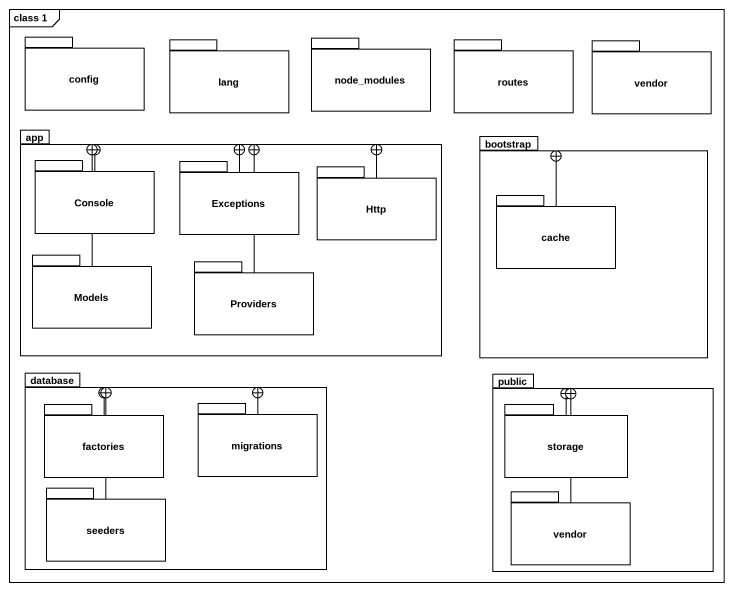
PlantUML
@startuml
mainframe class 1
package config {
}
package lang {
}
package node_modules {
}
package routes {
}
package vendor {
}
package app {
  package Console {
  }
  package Exceptions {
  }
  package Http {
  }
  package Models {
  }
  package Providers {
  }
}
package bootstrap {
  package cache {
  }
}
package "database" as database_ {
  package factories {
  }
  package migrations {
  }
  package seeders {
  }
}
package public {
  package "storage" as storage_ {
  }
  package "vendor" as vendor_2 {
  }
}
Console -right-+ app
Exceptions --+ app
Http -left-+ app
cache -right-+ bootstrap
Models -right-+ app
Providers -up-+ app
factories -right-+ database_
migrations -left-+ database_
storage_ --+ public
seeders -up-+ database_
vendor_2 -up-+ public
@enduml
